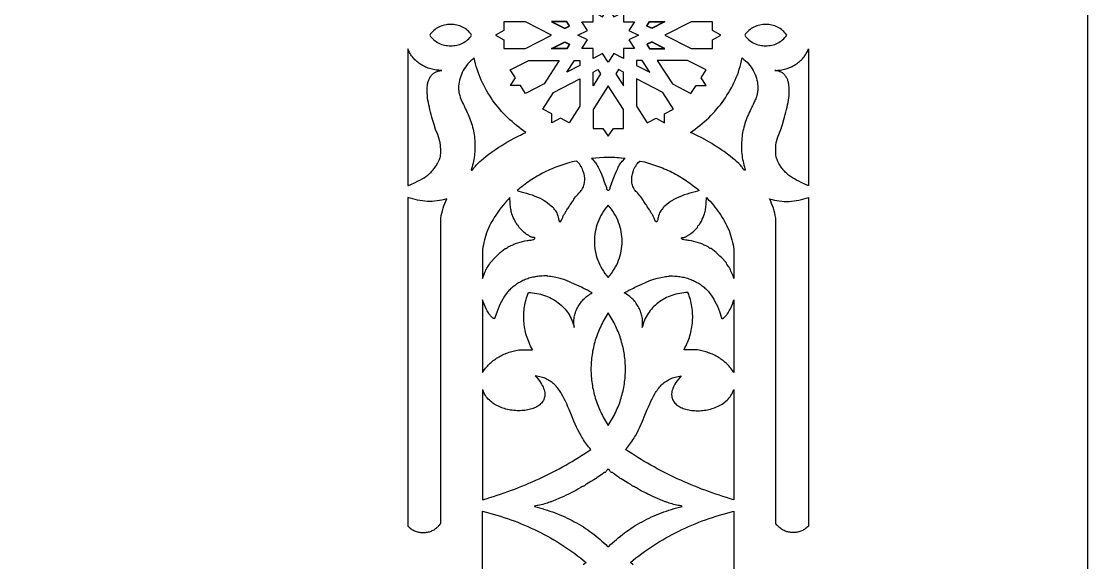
# Model space of a CAD drawing. Extents: x -580 to 993, y -400 to 388.
# Drawn here: x 313.7 to 580, y -131.6 to 3.4 of the extents above; entities that cross this region are included whole.
import ezdxf

# ---------------------------------------------------------------- set-up
doc = ezdxf.new("R2010")
doc.units = 0
doc.layers.add('LAYER_1', color=18, linetype='CONTINUOUS')

msp = doc.modelspace()

# ---------------------------------------------------------------- linework, layer by layer
at = {"layer": 'LAYER_1'}
for points in [[(-580, -387.5), (580, -387.5), (580, 387.5), (-580, 387.5)], [(460.25, -6.75), (458.86, -4.6), (456.46, -5.84), (456.46, -3.36), (453.69, -3.36), (455.08, -1.2), (452.67, 0), (455.08, 1.2), (453.69, 3.36), (456.46, 3.36), (456.46, 5.84), (458.86, 4.6), (460.25, 6.75), (461.64, 4.6), (464.05, 5.84), (464.05, 3.36), (466.82, 3.36), (465.43, 1.2), (467.84, 0), (465.43, -1.2), (466.82, -3.36), (464.05, -3.36), (464.05, -5.84), (461.64, -4.6)], [(432.08, 0), (434.21, -1.13), (434.2, -3.36), (439.56, -3.36), (446.12, 0), (439.56, 3.36), (434.2, 3.36), (434.21, 1.13)], [(450.6, 2.36), (449.91, 3.44), (446.11, 3.44), (449.4, 1.74)], [(450.6, 2.28), (449.91, 3.36), (446.11, 3.36), (449.4, 1.65)], [(469.91, 2.36), (470.6, 3.44), (474.4, 3.44), (471.11, 1.74)], [(469.91, 2.28), (470.6, 3.36), (474.4, 3.36), (471.11, 1.65)], [(474.38, 0), (480.95, -3.36), (486.31, -3.36), (486.3, -1.13), (488.42, 0), (486.3, 1.13), (486.31, 3.36), (480.95, 3.36)], [(415.67, 0), (415.9, -0.32), (416.15, -0.62), (416.42, -0.9), (416.7, -1.16), (417, -1.4), (417.31, -1.62), (417.64, -1.82), (417.97, -2), (418.32, -2.15), (418.67, -2.29), (419.03, -2.4), (419.4, -2.49), (419.78, -2.57), (420.15, -2.62), (420.53, -2.65), (420.91, -2.66), (421.3, -2.65), (421.68, -2.62), (422.05, -2.57), (422.43, -2.49), (422.79, -2.4), (423.16, -2.29), (423.51, -2.15), (423.86, -2), (424.19, -1.82), (424.52, -1.62), (424.83, -1.4), (425.13, -1.16), (425.41, -0.9), (425.68, -0.62), (425.92, -0.32), (426.15, 0), (425.92, 0.32), (425.68, 0.62), (425.41, 0.9), (425.13, 1.16), (424.83, 1.4), (424.52, 1.62), (424.19, 1.82), (423.86, 2), (423.51, 2.15), (423.16, 2.29), (422.79, 2.4), (422.43, 2.49), (422.05, 2.57), (421.68, 2.62), (421.3, 2.65), (420.91, 2.66), (420.53, 2.65), (420.15, 2.62), (419.78, 2.57), (419.4, 2.49), (419.03, 2.4), (418.67, 2.29), (418.32, 2.15), (417.97, 2), (417.64, 1.82), (417.31, 1.62), (417, 1.4), (416.7, 1.16), (416.42, 0.9), (416.15, 0.62), (415.9, 0.32)], [(494.35, 0), (494.58, -0.32), (494.83, -0.62), (495.1, -0.9), (495.38, -1.16), (495.68, -1.4), (495.99, -1.62), (496.32, -1.82), (496.65, -2), (497, -2.15), (497.35, -2.29), (497.71, -2.4), (498.08, -2.49), (498.46, -2.57), (498.83, -2.62), (499.21, -2.65), (499.59, -2.66), (499.98, -2.65), (500.36, -2.62), (500.73, -2.57), (501.11, -2.49), (501.47, -2.4), (501.84, -2.29), (502.19, -2.15), (502.54, -2), (502.87, -1.82), (503.2, -1.62), (503.51, -1.4), (503.81, -1.16), (504.09, -0.9), (504.36, -0.62), (504.6, -0.32), (504.83, 0), (504.6, 0.32), (504.36, 0.62), (504.09, 0.9), (503.81, 1.16), (503.51, 1.4), (503.2, 1.62), (502.87, 1.82), (502.54, 2), (502.19, 2.15), (501.84, 2.29), (501.47, 2.4), (501.11, 2.49), (500.73, 2.57), (500.36, 2.62), (499.98, 2.65), (499.59, 2.66), (499.21, 2.65), (498.83, 2.62), (498.46, 2.57), (498.08, 2.49), (497.71, 2.4), (497.35, 2.29), (497, 2.15), (496.65, 2), (496.32, 1.82), (495.99, 1.62), (495.68, 1.4), (495.38, 1.16), (495.1, 0.9), (494.83, 0.62), (494.58, 0.32)], [(450.6, -2.28), (449.91, -3.36), (446.11, -3.36), (449.4, -1.65)], [(450.6, -2.36), (449.91, -3.44), (446.11, -3.44), (449.4, -1.74)], [(469.91, -2.28), (470.6, -3.36), (474.4, -3.36), (471.11, -1.65)], [(469.91, -2.36), (470.6, -3.44), (474.4, -3.44), (471.11, -1.74)], [(410.25, -37.55), (410.38, -37.5), (410.97, -37.23), (412.06, -36.75), (412.65, -36.47), (413.22, -36.19), (413.76, -35.89), (414.27, -35.57), (414.74, -35.24), (415.2, -34.9), (415.62, -34.54), (416.02, -34.17), (416.2, -33.97), (416.39, -33.77), (416.56, -33.57), (416.73, -33.37), (416.89, -33.16), (417.05, -32.94), (417.2, -32.72), (417.34, -32.5), (417.48, -32.27), (417.61, -32.04), (417.86, -31.56), (418.08, -31.06), (418.28, -30.54), (418.32, -30.42), (418.35, -30.27), (418.39, -29.91), (418.42, -29.46), (418.43, -28.96), (418.43, -28.43), (418.4, -27.9), (418.36, -27.4), (418.31, -26.95), (418.27, -26.76), (418.21, -26.53), (418.06, -25.98), (417.88, -25.37), (417.67, -24.78), (417.15, -23.52), (416.76, -22.3), (416.39, -21.06), (416.21, -20.44), (416.04, -19.82), (415.87, -19.2), (415.72, -18.58), (415.58, -17.97), (415.45, -17.37), (415.34, -16.77), (415.24, -16.19), (415.16, -15.61), (415.1, -15.05), (415.06, -14.5), (415.04, -13.97), (415.04, -13.45), (415.07, -12.95), (415.12, -12.47), (415.15, -12.24), (415.19, -12.02), (415.24, -11.8), (415.3, -11.59), (415.36, -11.38), (415.43, -11.18), (415.51, -10.98), (415.6, -10.8), (415.69, -10.62), (415.79, -10.44), (415.9, -10.28), (416.02, -10.12), (416.15, -9.97), (416.28, -9.82), (416.43, -9.69), (416.58, -9.56), (416.75, -9.44), (416.92, -9.33), (417.1, -9.23), (417.29, -9.14), (417.5, -9.06), (417.71, -8.99), (417.93, -8.92), (418.16, -8.87), (418.41, -8.82), (418.66, -8.79), (418.31, -8.79), (417.95, -8.77), (417.61, -8.74), (417.26, -8.7), (416.92, -8.65), (416.58, -8.59), (416.25, -8.51), (415.92, -8.43), (415.59, -8.33), (415.27, -8.22), (414.96, -8.1), (414.65, -7.97), (414.35, -7.83), (414.06, -7.68), (413.77, -7.52), (413.49, -7.34), (413.22, -7.16), (412.95, -6.97), (412.7, -6.78), (412.45, -6.57), (412.21, -6.35), (411.98, -6.13), (411.76, -5.89), (411.55, -5.65), (411.35, -5.4), (411.16, -5.14), (410.98, -4.88), (410.81, -4.61), (410.65, -4.33), (410.51, -4.04), (410.38, -3.75), (410.25, -3.45)], [(510.25, -37.55), (510.13, -37.5), (509.53, -37.23), (508.45, -36.75), (507.85, -36.47), (507.29, -36.19), (506.75, -35.89), (506.24, -35.57), (505.76, -35.24), (505.31, -34.9), (504.89, -34.54), (504.49, -34.17), (504.3, -33.97), (504.12, -33.77), (503.95, -33.57), (503.78, -33.37), (503.62, -33.16), (503.46, -32.94), (503.31, -32.72), (503.16, -32.5), (503.03, -32.27), (502.89, -32.04), (502.65, -31.56), (502.43, -31.06), (502.23, -30.54), (502.19, -30.42), (502.16, -30.27), (502.12, -29.91), (502.09, -29.46), (502.08, -28.96), (502.08, -28.43), (502.1, -27.9), (502.14, -27.4), (502.2, -26.95), (502.24, -26.76), (502.29, -26.53), (502.44, -25.98), (502.63, -25.37), (502.84, -24.78), (503.36, -23.52), (503.75, -22.3), (504.12, -21.06), (504.3, -20.44), (504.47, -19.82), (504.64, -19.2), (504.79, -18.58), (504.93, -17.97), (505.05, -17.37), (505.17, -16.77), (505.26, -16.19), (505.34, -15.61), (505.41, -15.05), (505.45, -14.5), (505.47, -13.97), (505.47, -13.45), (505.44, -12.95), (505.39, -12.47), (505.36, -12.24), (505.32, -12.02), (505.27, -11.8), (505.21, -11.59), (505.15, -11.38), (505.08, -11.18), (505, -10.98), (504.91, -10.8), (504.82, -10.62), (504.72, -10.44), (504.61, -10.28), (504.49, -10.12), (504.36, -9.97), (504.23, -9.82), (504.08, -9.69), (503.93, -9.56), (503.76, -9.44), (503.59, -9.33), (503.41, -9.23), (503.22, -9.14), (503.01, -9.06), (502.8, -8.99), (502.58, -8.92), (502.35, -8.87), (502.1, -8.82), (501.85, -8.79), (502.2, -8.79), (502.55, -8.77), (502.9, -8.74), (503.25, -8.7), (503.59, -8.65), (503.93, -8.59), (504.26, -8.51), (504.59, -8.43), (504.92, -8.33), (505.23, -8.22), (505.55, -8.1), (505.85, -7.97), (506.16, -7.83), (506.45, -7.68), (506.74, -7.52), (507.02, -7.34), (507.29, -7.16), (507.56, -6.97), (507.81, -6.78), (508.06, -6.57), (508.3, -6.35), (508.53, -6.13), (508.75, -5.89), (508.96, -5.65), (509.16, -5.4), (509.35, -5.14), (509.53, -4.88), (509.7, -4.61), (509.86, -4.33), (510, -4.04), (510.13, -3.75), (510.25, -3.45)], [(422.89, -12.76), (422.88, -13.01), (422.88, -13.27), (422.89, -13.53), (422.91, -13.79), (422.94, -14.05), (422.98, -14.31), (423.03, -14.57), (423.09, -14.83), (423.16, -15.09), (423.24, -15.36), (423.32, -15.62), (423.42, -15.88), (423.53, -16.14), (423.64, -16.4), (423.77, -16.66), (423.9, -16.92), (424.09, -17.29), (424.25, -17.62), (424.35, -17.87), (424.38, -17.96), (424.39, -18.02), (424.41, -18.08), (424.45, -18.17), (424.6, -18.44), (424.83, -18.88), (425.05, -19.32), (425.25, -19.76), (425.45, -20.21), (425.63, -20.66), (425.81, -21.12), (425.97, -21.57), (426.12, -22.03), (426.25, -22.49), (426.38, -22.96), (426.49, -23.42), (426.59, -23.89), (426.68, -24.36), (426.76, -24.83), (426.83, -25.3), (426.88, -25.78), (426.92, -26.25), (426.95, -26.73), (426.97, -27.2), (426.98, -27.68), (426.97, -28.16), (426.95, -28.63), (426.92, -29.11), (426.88, -29.58), (426.83, -30.06), (426.76, -30.54), (426.68, -31.01), (426.59, -31.48), (426.49, -31.95), (426.38, -32.42), (426.25, -32.89), (426.11, -33.36), (426.1, -33.38), (426.08, -33.43), (426.06, -33.49), (426.05, -33.55), (426.06, -33.61), (426.07, -33.65), (426.08, -33.68), (426.11, -33.71), (426.14, -33.71), (426.17, -33.71), (426.22, -33.7), (426.26, -33.68), (426.36, -33.6), (426.48, -33.48), (426.6, -33.32), (426.73, -33.14), (426.83, -32.98), (426.95, -32.83), (427.08, -32.66), (427.24, -32.48), (427.65, -32.06), (428.23, -31.51), (428.57, -31.21), (429.14, -30.74), (429.81, -30.19), (430.46, -29.68), (431.33, -29), (431.5, -28.93), (431.62, -28.87), (431.79, -28.77), (432.22, -28.49), (432.61, -28.21), (432.74, -28.1), (432.8, -28.03), (432.83, -28), (432.87, -27.97), (432.92, -27.95), (432.98, -27.94), (433.04, -27.93), (433.14, -27.88), (433.24, -27.82), (433.34, -27.74), (433.55, -27.6), (433.92, -27.36), (434.41, -27.07), (434.97, -26.74), (436.9, -25.65), (437.94, -25.12), (438.33, -24.92), (438.79, -24.71), (439.27, -24.48), (439.72, -24.29), (439.11, -23.87), (438.51, -23.43), (437.92, -22.99), (437.35, -22.53), (436.78, -22.06), (436.23, -21.58), (435.68, -21.09), (435.15, -20.59), (434.64, -20.08), (434.13, -19.55), (433.64, -19.02), (433.16, -18.47), (432.7, -17.92), (432.25, -17.36), (431.81, -16.78), (431.39, -16.2), (430.98, -15.6), (430.59, -15), (430.21, -14.39), (429.85, -13.77), (429.5, -13.14), (429.17, -12.5), (428.85, -11.86), (428.55, -11.2), (428.27, -10.54), (428, -9.87), (427.75, -9.2), (427.52, -8.51), (427.3, -7.82), (427.11, -7.12), (426.93, -6.42), (426.76, -5.7), (426.35, -6.04), (425.95, -6.4), (425.57, -6.78), (425.22, -7.17), (424.89, -7.57), (424.58, -7.99), (424.3, -8.42), (424.04, -8.86), (423.8, -9.32), (423.59, -9.78), (423.41, -10.26), (423.25, -10.74), (423.12, -11.24), (423.01, -11.74), (422.94, -12.24)], [(448.02, -6.29), (444.23, -12.18), (439.59, -14.57), (438.32, -12.6), (435.83, -12.6), (437.08, -10.67), (435.8, -8.69), (440.44, -6.29)], [(453.19, -6.29), (453.19, -7.54), (449.9, -9.24), (451.8, -6.29)], [(467.32, -6.29), (467.32, -7.54), (470.61, -9.24), (468.71, -6.29)], [(472.49, -6.29), (476.28, -12.18), (480.91, -14.57), (482.19, -12.6), (484.68, -12.6), (483.43, -10.67), (484.71, -8.69), (480.07, -6.29)], [(497.62, -12.76), (497.63, -13.01), (497.63, -13.27), (497.62, -13.53), (497.6, -13.79), (497.57, -14.05), (497.53, -14.31), (497.48, -14.57), (497.42, -14.83), (497.35, -15.09), (497.27, -15.36), (497.18, -15.62), (497.09, -15.88), (496.98, -16.14), (496.86, -16.4), (496.74, -16.66), (496.6, -16.92), (496.42, -17.29), (496.26, -17.62), (496.16, -17.87), (496.13, -17.96), (496.12, -18.02), (496.1, -18.08), (496.06, -18.17), (495.91, -18.44), (495.68, -18.88), (495.46, -19.32), (495.25, -19.76), (495.06, -20.21), (494.87, -20.66), (494.7, -21.12), (494.54, -21.57), (494.39, -22.03), (494.26, -22.49), (494.13, -22.96), (494.02, -23.42), (493.91, -23.89), (493.83, -24.36), (493.75, -24.83), (493.68, -25.3), (493.63, -25.78), (493.59, -26.25), (493.55, -26.73), (493.54, -27.2), (493.53, -27.68), (493.54, -28.16), (493.55, -28.63), (493.58, -29.11), (493.63, -29.58), (493.68, -30.06), (493.75, -30.54), (493.83, -31.01), (493.92, -31.48), (494.02, -31.95), (494.13, -32.42), (494.26, -32.89), (494.4, -33.36), (494.41, -33.38), (494.43, -33.43), (494.45, -33.49), (494.45, -33.55), (494.45, -33.61), (494.44, -33.65), (494.42, -33.68), (494.4, -33.71), (494.37, -33.71), (494.33, -33.71), (494.29, -33.7), (494.25, -33.68), (494.14, -33.6), (494.03, -33.48), (493.9, -33.32), (493.78, -33.14), (493.67, -32.98), (493.56, -32.83), (493.43, -32.66), (493.27, -32.48), (492.85, -32.06), (492.28, -31.51), (491.94, -31.21), (491.37, -30.74), (490.7, -30.19), (490.05, -29.68), (489.18, -29), (489.01, -28.93), (488.89, -28.87), (488.72, -28.77), (488.29, -28.49), (487.9, -28.21), (487.77, -28.1), (487.71, -28.03), (487.68, -28), (487.64, -27.97), (487.59, -27.95), (487.53, -27.94), (487.46, -27.93), (487.37, -27.88), (487.27, -27.82), (487.16, -27.74), (486.96, -27.6), (486.59, -27.36), (486.1, -27.07), (485.54, -26.74), (483.61, -25.65), (482.56, -25.12), (482.18, -24.92), (481.72, -24.71), (481.24, -24.48), (480.78, -24.29), (481.4, -23.87), (482, -23.43), (482.58, -22.99), (483.16, -22.53), (483.73, -22.06), (484.28, -21.58), (484.82, -21.09), (485.35, -20.59), (485.87, -20.08), (486.38, -19.55), (486.87, -19.02), (487.34, -18.47), (487.81, -17.92), (488.26, -17.36), (488.7, -16.78), (489.12, -16.2), (489.53, -15.6), (489.92, -15), (490.3, -14.39), (490.66, -13.77), (491.01, -13.14), (491.34, -12.5), (491.66, -11.86), (491.96, -11.2), (492.24, -10.54), (492.51, -9.87), (492.76, -9.2), (492.99, -8.51), (493.2, -7.82), (493.4, -7.12), (493.58, -6.42), (493.74, -5.7), (494.16, -6.04), (494.56, -6.4), (494.93, -6.78), (495.29, -7.17), (495.62, -7.57), (495.93, -7.99), (496.21, -8.42), (496.47, -8.86), (496.71, -9.32), (496.92, -9.78), (497.1, -10.26), (497.26, -10.74), (497.39, -11.24), (497.5, -11.74), (497.57, -12.24)], [(457.67, -8.61), (458.36, -9.69), (456.46, -12.64), (456.46, -9.23)], [(462.84, -8.61), (462.15, -9.69), (464.05, -12.64), (464.05, -9.23)], [(446.62, -14.32), (453.19, -10.93), (453.19, -17.72), (450.51, -21.88), (448.31, -20.74), (446.15, -21.85), (446.15, -19.62), (443.95, -18.48)], [(460.25, -25.21), (461.56, -23.31), (464.05, -23.31), (464.05, -18.51), (460.25, -12.62), (456.46, -18.51), (456.46, -23.31), (458.95, -23.31)], [(473.88, -14.32), (467.32, -10.93), (467.32, -17.72), (470, -21.88), (472.2, -20.74), (474.35, -21.85), (474.35, -19.62), (476.56, -18.48)], [(437.5, -38.8), (437.94, -38.93), (438.5, -39.07), (439.17, -39.23), (439.85, -39.42), (440.55, -39.64), (441.25, -39.88), (441.93, -40.14), (442.59, -40.41), (443.23, -40.7), (443.82, -41), (444.01, -41.1), (444.22, -41.23), (444.66, -41.53), (445.13, -41.87), (445.59, -42.22), (446.01, -42.57), (446.35, -42.88), (446.48, -43.01), (446.57, -43.12), (446.64, -43.21), (446.65, -43.24), (446.66, -43.27), (446.67, -43.34), (446.71, -43.41), (446.77, -43.48), (446.84, -43.53), (446.91, -43.57), (446.98, -43.64), (447.06, -43.72), (447.13, -43.82), (447.27, -44.07), (447.41, -44.36), (447.54, -44.7), (447.66, -45.06), (447.75, -45.43), (447.83, -45.82), (447.88, -46.05), (447.95, -46.27), (447.99, -46.36), (448.03, -46.44), (448.07, -46.5), (448.11, -46.54), (448.17, -46.58), (448.22, -46.59), (448.27, -46.58), (448.32, -46.55), (448.37, -46.5), (448.43, -46.41), (448.58, -46.15), (448.8, -45.68), (448.89, -45.46), (448.95, -45.3), (449.01, -45.15), (449.11, -44.95), (449.24, -44.75), (449.37, -44.56), (449.5, -44.38), (449.6, -44.21), (449.67, -44.08), (449.69, -44.02), (449.7, -43.99), (449.71, -43.95), (449.73, -43.89), (449.82, -43.74), (449.95, -43.55), (450.12, -43.34), (450.28, -43.13), (450.41, -42.94), (450.5, -42.8), (450.52, -42.74), (450.53, -42.71), (450.54, -42.68), (450.57, -42.62), (450.67, -42.45), (450.83, -42.22), (451.01, -41.97), (451.2, -41.72), (451.36, -41.5), (451.46, -41.34), (451.5, -41.25), (451.51, -41.21), (451.55, -41.14), (451.67, -40.94), (451.86, -40.68), (452.1, -40.38), (452.36, -40.06), (452.63, -39.75), (452.89, -39.46), (453.13, -39.22), (453.32, -39.02), (453.51, -38.8), (453.67, -38.56), (453.83, -38.3), (453.96, -38.04), (454.07, -37.76), (454.17, -37.47), (454.25, -37.17), (454.32, -36.87), (454.36, -36.56), (454.38, -36.24), (454.39, -35.93), (454.38, -35.61), (454.34, -35.29), (454.29, -34.98), (454.21, -34.67), (453.95, -33.79), (453.85, -33.48), (453.77, -33.25), (453.69, -33.08), (453.62, -32.96), (453.56, -32.89), (453.48, -32.85), (453.45, -32.83), (453.41, -32.8), (453.35, -32.73), (453.31, -32.64), (453.3, -32.53), (453.29, -32.47), (453.25, -32.4), (453.2, -32.31), (453.14, -32.21), (452.97, -32), (452.76, -31.8), (452.46, -31.54), (452.35, -31.46), (452.25, -31.41), (451.73, -31.53), (451.22, -31.65), (450.7, -31.79), (450.2, -31.93), (449.69, -32.08), (449.19, -32.24), (448.69, -32.41), (448.19, -32.58), (447.7, -32.76), (447.21, -32.94), (446.72, -33.14), (446.24, -33.34), (445.76, -33.55), (445.29, -33.76), (444.81, -33.98), (444.35, -34.21), (443.88, -34.45), (443.43, -34.69), (442.97, -34.94), (442.52, -35.2), (442.08, -35.46), (441.63, -35.73), (441.2, -36.01), (440.77, -36.29), (440.34, -36.58), (439.92, -36.88), (439.5, -37.18), (439.09, -37.49), (438.68, -37.81), (438.28, -38.13), (437.89, -38.46)], [(460.25, -38.66), (460.39, -38.64), (460.47, -38.62), (460.52, -38.6), (460.54, -38.58), (460.61, -38.51), (460.66, -38.42), (460.7, -38.33), (460.71, -38.24), (460.71, -38.05), (461.25, -36.56), (461.62, -35.56), (461.96, -34.68), (462.3, -33.91), (462.46, -33.57), (462.62, -33.24), (462.78, -32.94), (462.94, -32.66), (463.1, -32.39), (463.26, -32.14), (463.43, -31.9), (463.6, -31.68), (463.77, -31.46), (463.95, -31.26), (464.22, -30.98), (464.35, -30.86), (464.46, -30.76), (463.46, -30.66), (462.95, -30.62), (462.44, -30.59), (461.91, -30.57), (461.37, -30.55), (460.25, -30.53), (459.14, -30.55), (458.07, -30.59), (457.05, -30.66), (456.05, -30.76), (456.16, -30.86), (456.29, -30.98), (456.56, -31.26), (456.74, -31.46), (456.91, -31.68), (457.08, -31.9), (457.25, -32.14), (457.41, -32.39), (457.57, -32.66), (457.73, -32.94), (457.89, -33.24), (458.05, -33.57), (458.21, -33.91), (458.54, -34.68), (458.89, -35.56), (459.26, -36.56), (459.8, -38.05), (459.8, -38.24), (459.81, -38.33), (459.85, -38.42), (459.9, -38.51), (459.96, -38.58), (459.99, -38.6), (460.04, -38.62), (460.12, -38.64)], [(483.01, -38.8), (482.57, -38.93), (482.01, -39.07), (481.34, -39.23), (480.65, -39.42), (479.96, -39.64), (479.26, -39.88), (478.58, -40.14), (477.91, -40.41), (477.28, -40.7), (476.68, -41), (476.5, -41.1), (476.29, -41.23), (475.85, -41.53), (475.38, -41.87), (474.92, -42.22), (474.5, -42.57), (474.16, -42.88), (474.03, -43.01), (473.93, -43.12), (473.87, -43.21), (473.86, -43.24), (473.85, -43.27), (473.84, -43.34), (473.8, -43.41), (473.74, -43.48), (473.66, -43.53), (473.59, -43.57), (473.52, -43.64), (473.45, -43.72), (473.38, -43.82), (473.24, -44.07), (473.1, -44.36), (472.97, -44.7), (472.85, -45.06), (472.76, -45.43), (472.68, -45.82), (472.63, -46.05), (472.56, -46.27), (472.52, -46.36), (472.48, -46.44), (472.44, -46.5), (472.4, -46.54), (472.34, -46.58), (472.29, -46.59), (472.24, -46.58), (472.19, -46.55), (472.13, -46.5), (472.08, -46.41), (471.93, -46.15), (471.71, -45.68), (471.62, -45.46), (471.56, -45.3), (471.5, -45.15), (471.39, -44.95), (471.27, -44.75), (471.13, -44.56), (471.01, -44.38), (470.9, -44.21), (470.83, -44.08), (470.81, -44.02), (470.81, -43.99), (470.8, -43.95), (470.78, -43.89), (470.69, -43.74), (470.55, -43.55), (470.39, -43.34), (470.23, -43.13), (470.1, -42.94), (470.01, -42.8), (469.99, -42.74), (469.98, -42.71), (469.97, -42.68), (469.94, -42.62), (469.84, -42.45), (469.68, -42.22), (469.49, -41.97), (469.31, -41.72), (469.15, -41.5), (469.05, -41.34), (469.01, -41.25), (469, -41.21), (468.96, -41.14), (468.84, -40.94), (468.65, -40.68), (468.41, -40.38), (468.15, -40.06), (467.88, -39.75), (467.62, -39.46), (467.38, -39.22), (467.18, -39.02), (467, -38.8), (466.83, -38.56), (466.68, -38.3), (466.55, -38.04), (466.43, -37.76), (466.33, -37.47), (466.25, -37.17), (466.19, -36.87), (466.15, -36.56), (466.12, -36.24), (466.12, -35.93), (466.13, -35.61), (466.17, -35.29), (466.22, -34.98), (466.3, -34.67), (466.55, -33.79), (466.65, -33.48), (466.74, -33.25), (466.82, -33.08), (466.89, -32.96), (466.95, -32.89), (467.02, -32.85), (467.06, -32.83), (467.1, -32.8), (467.16, -32.73), (467.2, -32.64), (467.21, -32.53), (467.22, -32.47), (467.25, -32.4), (467.3, -32.31), (467.37, -32.21), (467.54, -32), (467.75, -31.8), (468.05, -31.54), (468.16, -31.46), (468.26, -31.41), (468.78, -31.53), (469.29, -31.65), (469.8, -31.79), (470.31, -31.93), (470.82, -32.08), (471.32, -32.24), (471.82, -32.41), (472.32, -32.58), (472.81, -32.76), (473.3, -32.94), (473.79, -33.14), (474.27, -33.34), (474.75, -33.55), (475.22, -33.76), (475.69, -33.98), (476.16, -34.21), (476.62, -34.45), (477.08, -34.69), (477.54, -34.94), (477.99, -35.2), (478.43, -35.46), (478.87, -35.73), (479.31, -36.01), (479.74, -36.29), (480.17, -36.58), (480.59, -36.88), (481.01, -37.18), (481.42, -37.49), (481.82, -37.81), (482.23, -38.13), (482.62, -38.46)], [(410.25, -122.49), (410.44, -122.68), (410.63, -122.86), (410.82, -123.03), (411.03, -123.18), (411.24, -123.32), (411.46, -123.45), (411.68, -123.57), (411.91, -123.68), (412.15, -123.77), (412.39, -123.86), (412.63, -123.93), (412.87, -123.99), (413.12, -124.04), (413.37, -124.08), (413.62, -124.1), (413.87, -124.12), (414.12, -124.12), (414.37, -124.11), (414.62, -124.09), (414.87, -124.06), (415.12, -124.02), (415.36, -123.96), (415.6, -123.9), (415.84, -123.82), (416.08, -123.73), (416.3, -123.63), (416.53, -123.52), (416.75, -123.4), (416.96, -123.27), (417.16, -123.13), (417.36, -122.97), (417.55, -122.81), (417.71, -122.67), (417.85, -122.53), (417.99, -122.39), (418.11, -122.24), (418.29, -122.01), (418.36, -121.91), (418.41, -121.81), (418.41, -45.63), (418.53, -45.02), (418.67, -44.41), (418.83, -43.8), (419.01, -43.2), (419.21, -42.6), (419.43, -42.02), (419.67, -41.43), (419.94, -40.85), (419.34, -41.02), (418.74, -41.16), (418.13, -41.28), (417.52, -41.37), (416.91, -41.44), (416.3, -41.48), (415.68, -41.49), (415.06, -41.48), (414.45, -41.44), (413.83, -41.38), (413.22, -41.29), (412.62, -41.18), (412.02, -41.04), (411.42, -40.88), (410.83, -40.69), (410.25, -40.48)], [(428.86, -60.69), (428.99, -60.28), (429.15, -59.85), (429.35, -59.39), (429.59, -58.86), (429.73, -58.56), (429.77, -58.45), (429.78, -58.39), (429.82, -58.3), (429.93, -58.13), (430.08, -57.9), (430.27, -57.63), (430.61, -57.13), (430.71, -56.96), (430.75, -56.89), (430.76, -56.85), (430.78, -56.81), (430.83, -56.74), (430.92, -56.64), (431.92, -55.57), (432.34, -55.15), (432.81, -54.7), (433.28, -54.27), (433.69, -53.93), (434.55, -53.24), (434.71, -53.24), (434.79, -53.22), (434.87, -53.18), (434.96, -53.12), (435.05, -53.04), (435.15, -52.95), (435.3, -52.85), (435.47, -52.76), (435.65, -52.67), (436.01, -52.51), (436.28, -52.38), (436.46, -52.29), (436.66, -52.19), (437.13, -52), (437.68, -51.81), (438.27, -51.64), (438.87, -51.47), (439.47, -51.34), (440.02, -51.24), (440.27, -51.2), (440.5, -51.18), (440.9, -51.14), (441.26, -51.09), (441.54, -51.03), (441.64, -51.01), (441.71, -50.98), (441.81, -50.93), (441.88, -50.86), (441.92, -50.78), (441.95, -50.7), (441.95, -50.62), (441.94, -50.59), (441.92, -50.56), (441.9, -50.54), (441.86, -50.52), (441.83, -50.5), (441.78, -50.5), (441.56, -50.48), (441.36, -50.45), (441.19, -50.42), (441.03, -50.38), (440.89, -50.33), (440.78, -50.28), (440.69, -50.21), (440.62, -50.14), (440.52, -50.05), (440.4, -49.96), (440.26, -49.89), (440.13, -49.84), (440.04, -49.81), (439.93, -49.75), (439.79, -49.65), (439.63, -49.53), (439.28, -49.22), (438.9, -48.87), (437.98, -47.96), (437.88, -47.68), (437.84, -47.58), (437.78, -47.49), (437.71, -47.43), (437.68, -47.41), (437.66, -47.41), (437.63, -47.4), (437.61, -47.39), (437.54, -47.33), (437.47, -47.24), (437.39, -47.12), (437.19, -46.8), (436.98, -46.4), (436.76, -45.95), (436.54, -45.47), (436.35, -45), (436.2, -44.56), (436.12, -44.28), (436.04, -43.99), (435.98, -43.69), (435.92, -43.38), (435.88, -43.04), (435.84, -42.69), (435.8, -42.32), (435.78, -41.92), (435.7, -40.51), (435.25, -40.97), (434.82, -41.44), (434.41, -41.92), (434, -42.41), (433.6, -42.9), (433.22, -43.4), (432.85, -43.91), (432.49, -44.42), (432.15, -44.94), (431.81, -45.47), (431.49, -46), (431.19, -46.53), (430.89, -47.08), (430.61, -47.62), (430.34, -48.18), (430.08, -48.73), (429.88, -49.33), (429.7, -49.92), (429.53, -50.52), (429.37, -51.11), (429.22, -51.71), (429.09, -52.31), (428.97, -52.91), (428.86, -53.51)], [(460.25, -60.46), (460.67, -59.96), (461.07, -59.44), (461.43, -58.92), (461.77, -58.38), (462.08, -57.83), (462.37, -57.28), (462.62, -56.72), (462.85, -56.15), (463.06, -55.57), (463.23, -54.99), (463.38, -54.41), (463.5, -53.82), (463.6, -53.22), (463.67, -52.63), (463.71, -52.03), (463.72, -51.43), (463.71, -50.84), (463.67, -50.24), (463.6, -49.64), (463.5, -49.05), (463.38, -48.46), (463.23, -47.88), (463.06, -47.29), (462.85, -46.72), (462.62, -46.15), (462.37, -45.59), (462.08, -45.03), (461.77, -44.49), (461.43, -43.95), (461.07, -43.43), (460.67, -42.91), (460.25, -42.41), (459.83, -42.91), (459.44, -43.43), (459.08, -43.95), (458.74, -44.49), (458.43, -45.03), (458.14, -45.59), (457.88, -46.15), (457.65, -46.72), (457.45, -47.29), (457.27, -47.88), (457.13, -48.46), (457, -49.05), (456.91, -49.64), (456.84, -50.24), (456.8, -50.84), (456.79, -51.43), (456.8, -52.03), (456.84, -52.63), (456.91, -53.22), (457, -53.82), (457.13, -54.41), (457.27, -54.99), (457.45, -55.57), (457.65, -56.15), (457.88, -56.72), (458.14, -57.28), (458.43, -57.83), (458.74, -58.38), (459.08, -58.92), (459.44, -59.44), (459.83, -59.96)], [(491.65, -60.69), (491.52, -60.28), (491.36, -59.85), (491.16, -59.39), (490.91, -58.86), (490.78, -58.56), (490.74, -58.45), (490.73, -58.39), (490.69, -58.3), (490.58, -58.13), (490.43, -57.9), (490.24, -57.63), (489.9, -57.13), (489.8, -56.96), (489.76, -56.89), (489.75, -56.85), (489.73, -56.81), (489.68, -56.74), (489.59, -56.64), (488.59, -55.57), (488.17, -55.15), (487.69, -54.7), (487.23, -54.27), (486.82, -53.93), (485.95, -53.24), (485.8, -53.24), (485.72, -53.22), (485.63, -53.18), (485.54, -53.12), (485.46, -53.04), (485.36, -52.95), (485.21, -52.85), (485.04, -52.76), (484.86, -52.67), (484.5, -52.51), (484.22, -52.38), (484.05, -52.29), (483.85, -52.19), (483.38, -52), (482.83, -51.81), (482.24, -51.64), (481.64, -51.47), (481.04, -51.34), (480.49, -51.24), (480.24, -51.2), (480.01, -51.18), (479.61, -51.14), (479.25, -51.09), (478.97, -51.03), (478.86, -51.01), (478.8, -50.98), (478.7, -50.93), (478.63, -50.86), (478.58, -50.78), (478.56, -50.7), (478.56, -50.62), (478.57, -50.59), (478.59, -50.56), (478.61, -50.54), (478.64, -50.52), (478.68, -50.5), (478.73, -50.5), (478.95, -50.48), (479.14, -50.45), (479.32, -50.42), (479.48, -50.38), (479.62, -50.33), (479.73, -50.28), (479.82, -50.21), (479.89, -50.14), (479.99, -50.05), (480.11, -49.96), (480.25, -49.89), (480.38, -49.84), (480.46, -49.81), (480.58, -49.75), (480.72, -49.65), (480.87, -49.53), (481.23, -49.22), (481.61, -48.87), (482.53, -47.96), (482.62, -47.68), (482.67, -47.58), (482.73, -47.49), (482.79, -47.43), (482.82, -47.41), (482.85, -47.41), (482.87, -47.4), (482.9, -47.39), (482.96, -47.33), (483.04, -47.24), (483.12, -47.12), (483.32, -46.8), (483.53, -46.4), (483.75, -45.95), (483.96, -45.47), (484.16, -45), (484.31, -44.56), (484.39, -44.28), (484.46, -43.99), (484.53, -43.69), (484.58, -43.38), (484.63, -43.04), (484.67, -42.69), (484.71, -42.32), (484.73, -41.92), (484.81, -40.51), (485.25, -40.97), (485.68, -41.44), (486.1, -41.92), (486.51, -42.41), (486.9, -42.9), (487.29, -43.4), (487.66, -43.91), (488.01, -44.42), (488.36, -44.94), (488.69, -45.47), (489.01, -46), (489.32, -46.53), (489.62, -47.08), (489.9, -47.62), (490.17, -48.18), (490.43, -48.73), (490.63, -49.33), (490.81, -49.92), (490.98, -50.52), (491.14, -51.11), (491.29, -51.71), (491.42, -52.31), (491.54, -52.91), (491.65, -53.51)], [(510.25, -122.49), (510.07, -122.68), (509.88, -122.86), (509.68, -123.03), (509.48, -123.18), (509.27, -123.32), (509.05, -123.45), (508.82, -123.57), (508.6, -123.68), (508.36, -123.77), (508.12, -123.86), (507.88, -123.93), (507.64, -123.99), (507.39, -124.04), (507.14, -124.08), (506.89, -124.1), (506.64, -124.12), (506.39, -124.12), (506.14, -124.11), (505.89, -124.09), (505.64, -124.06), (505.39, -124.02), (505.15, -123.96), (504.9, -123.9), (504.67, -123.82), (504.43, -123.73), (504.2, -123.63), (503.98, -123.52), (503.76, -123.4), (503.55, -123.27), (503.35, -123.13), (503.15, -122.97), (502.96, -122.81), (502.8, -122.67), (502.66, -122.53), (502.52, -122.39), (502.4, -122.24), (502.22, -122.01), (502.15, -121.91), (502.1, -121.81), (502.1, -45.63), (501.98, -45.02), (501.84, -44.41), (501.68, -43.8), (501.5, -43.2), (501.3, -42.6), (501.07, -42.02), (500.83, -41.43), (500.57, -40.85), (501.17, -41.02), (501.77, -41.16), (502.38, -41.28), (502.99, -41.37), (503.6, -41.44), (504.21, -41.48), (504.83, -41.49), (505.45, -41.48), (506.06, -41.44), (506.67, -41.38), (507.28, -41.29), (507.89, -41.18), (508.49, -41.04), (509.09, -40.88), (509.67, -40.69), (510.25, -40.48)], [(428.86, -84.21), (429.04, -83.93), (429.23, -83.65), (429.43, -83.38), (429.64, -83.11), (429.85, -82.85), (430.08, -82.6), (430.31, -82.35), (430.54, -82.11), (430.79, -81.87), (431.04, -81.65), (431.3, -81.43), (431.56, -81.21), (431.83, -81.01), (432.11, -80.81), (432.39, -80.61), (432.68, -80.43), (432.98, -80.25), (433.28, -80.08), (433.58, -79.92), (433.89, -79.77), (434.21, -79.62), (434.53, -79.48), (434.85, -79.35), (435.18, -79.23), (435.51, -79.12), (435.84, -79.01), (436.18, -78.91), (436.52, -78.83), (436.87, -78.75), (437.22, -78.67), (437.57, -78.61), (437.93, -78.56), (438.58, -78.53), (439.34, -78.52), (441.28, -78.5), (441.32, -78.42), (441.09, -78), (440.88, -77.58), (440.67, -77.16), (440.48, -76.73), (440.31, -76.3), (440.14, -75.87), (439.99, -75.43), (439.85, -74.99), (439.72, -74.55), (439.61, -74.11), (439.51, -73.66), (439.42, -73.22), (439.34, -72.77), (439.28, -72.32), (439.23, -71.86), (439.19, -71.41), (439.16, -70.96), (439.15, -70.5), (439.15, -70.05), (439.16, -69.6), (439.19, -69.14), (439.23, -68.69), (439.28, -68.23), (439.35, -67.78), (439.42, -67.33), (439.51, -66.88), (439.62, -66.43), (439.73, -65.99), (439.86, -65.54), (440, -65.1), (440.16, -64.66), (440.33, -64.22), (440.85, -64.24), (441.37, -64.29), (441.88, -64.35), (442.39, -64.43), (442.89, -64.53), (443.38, -64.65), (443.86, -64.78), (444.33, -64.94), (444.8, -65.11), (445.25, -65.3), (445.7, -65.5), (446.13, -65.73), (446.56, -65.96), (446.97, -66.21), (447.37, -66.48), (447.75, -66.76), (448.12, -67.06), (448.48, -67.37), (448.83, -67.69), (449.16, -68.03), (449.47, -68.38), (449.77, -68.74), (450.05, -69.11), (450.31, -69.49), (450.56, -69.89), (450.79, -70.29), (451, -70.71), (451.19, -71.13), (451.36, -71.56), (451.51, -72.01), (451.64, -72.46), (451.75, -72.92), (451.71, -72.6), (451.68, -72.28), (451.67, -71.96), (451.66, -71.64), (451.67, -71.32), (451.7, -71.01), (451.73, -70.69), (451.78, -70.38), (451.84, -70.07), (451.91, -69.77), (452, -69.47), (452.09, -69.17), (452.2, -68.87), (452.32, -68.58), (452.45, -68.29), (452.59, -68), (452.74, -67.73), (452.91, -67.45), (453.08, -67.18), (453.27, -66.92), (453.46, -66.66), (453.67, -66.41), (453.88, -66.16), (454.11, -65.92), (454.35, -65.69), (454.59, -65.47), (454.85, -65.25), (455.11, -65.04), (455.39, -64.84), (455.67, -64.64), (455.96, -64.46), (456.27, -64.28), (456.18, -64.26), (456.09, -64.24), (455.91, -64.17), (455.74, -64.07), (455.57, -63.96), (455.31, -63.79), (455.09, -63.65), (454.91, -63.56), (454.85, -63.54), (454.81, -63.53), (454.7, -63.49), (454.51, -63.41), (454.25, -63.28), (453.96, -63.12), (453.56, -62.91), (453.04, -62.65), (452.44, -62.37), (451.84, -62.1), (449.84, -61.25), (449.13, -60.98), (448.83, -60.88), (448.54, -60.79), (448.25, -60.71), (447.93, -60.63), (447.14, -60.47), (446.3, -60.32), (445.91, -60.25), (445.62, -60.22), (445.21, -60.16), (445.07, -60.12), (445, -60.1), (444.97, -60.09), (444.88, -60.08), (444.6, -60.08), (444.19, -60.09), (443.71, -60.11), (443.38, -60.13), (443.04, -60.16), (442.71, -60.2), (442.38, -60.24), (442.05, -60.3), (441.73, -60.36), (441.41, -60.43), (441.09, -60.51), (440.78, -60.59), (440.46, -60.68), (440.16, -60.78), (439.85, -60.89), (439.55, -61.01), (439.26, -61.13), (438.96, -61.26), (438.68, -61.39), (438.39, -61.54), (438.12, -61.69), (437.84, -61.84), (437.58, -62), (437.31, -62.17), (437.06, -62.35), (436.81, -62.53), (436.56, -62.72), (436.32, -62.92), (436.09, -63.12), (435.87, -63.32), (435.65, -63.54), (435.44, -63.75), (435.23, -63.98), (435.04, -64.21), (434.85, -64.44), (434.54, -64.87), (434.22, -65.35), (433.9, -65.88), (433.59, -66.45), (433.29, -67.05), (433, -67.66), (432.73, -68.29), (432.48, -68.92), (431.96, -70.5), (431.94, -70.57), (431.92, -70.63), (431.89, -70.67), (431.86, -70.7), (431.81, -70.71), (431.76, -70.71), (431.69, -70.7), (431.63, -70.68), (431.55, -70.65), (431.47, -70.6), (431.29, -70.47), (431.1, -70.29), (430.89, -70.07), (430.75, -69.9), (430.61, -69.72), (430.46, -69.51), (430.32, -69.29), (430.03, -68.81), (429.75, -68.28), (429.49, -67.72), (429.24, -67.14), (429.03, -66.57), (428.94, -66.3), (428.86, -66.02)], [(491.65, -84.21), (491.47, -83.93), (491.28, -83.65), (491.08, -83.38), (490.87, -83.11), (490.65, -82.85), (490.43, -82.6), (490.2, -82.35), (489.96, -82.11), (489.72, -81.87), (489.47, -81.65), (489.21, -81.43), (488.95, -81.21), (488.67, -81.01), (488.4, -80.81), (488.11, -80.61), (487.83, -80.43), (487.53, -80.25), (487.23, -80.08), (486.93, -79.92), (486.62, -79.77), (486.3, -79.62), (485.98, -79.48), (485.66, -79.35), (485.33, -79.23), (485, -79.12), (484.67, -79.01), (484.33, -78.91), (483.98, -78.83), (483.64, -78.75), (483.29, -78.67), (482.94, -78.61), (482.58, -78.56), (481.92, -78.53), (481.17, -78.52), (479.23, -78.5), (479.19, -78.42), (479.42, -78), (479.63, -77.58), (479.83, -77.16), (480.02, -76.73), (480.2, -76.3), (480.37, -75.87), (480.52, -75.43), (480.66, -74.99), (480.79, -74.55), (480.9, -74.11), (481, -73.66), (481.09, -73.22), (481.17, -72.77), (481.23, -72.32), (481.28, -71.86), (481.32, -71.41), (481.34, -70.96), (481.36, -70.5), (481.36, -70.05), (481.34, -69.6), (481.32, -69.14), (481.28, -68.69), (481.23, -68.23), (481.16, -67.78), (481.09, -67.33), (481, -66.88), (480.89, -66.43), (480.78, -65.99), (480.65, -65.54), (480.51, -65.1), (480.35, -64.66), (480.18, -64.22), (479.66, -64.24), (479.14, -64.29), (478.63, -64.35), (478.12, -64.43), (477.62, -64.53), (477.13, -64.65), (476.65, -64.78), (476.18, -64.94), (475.71, -65.11), (475.25, -65.3), (474.81, -65.5), (474.38, -65.73), (473.95, -65.96), (473.54, -66.21), (473.14, -66.48), (472.76, -66.76), (472.38, -67.06), (472.03, -67.37), (471.68, -67.69), (471.35, -68.03), (471.04, -68.38), (470.74, -68.74), (470.46, -69.11), (470.2, -69.49), (469.95, -69.89), (469.72, -70.29), (469.51, -70.71), (469.32, -71.13), (469.15, -71.56), (469, -72.01), (468.87, -72.46), (468.76, -72.92), (468.8, -72.6), (468.83, -72.28), (468.84, -71.96), (468.84, -71.64), (468.83, -71.32), (468.81, -71.01), (468.78, -70.69), (468.73, -70.38), (468.67, -70.07), (468.6, -69.77), (468.51, -69.47), (468.42, -69.17), (468.31, -68.87), (468.19, -68.58), (468.06, -68.29), (467.92, -68), (467.76, -67.73), (467.6, -67.45), (467.43, -67.18), (467.24, -66.92), (467.05, -66.66), (466.84, -66.41), (466.62, -66.16), (466.4, -65.92), (466.16, -65.69), (465.92, -65.47), (465.66, -65.25), (465.4, -65.04), (465.12, -64.84), (464.84, -64.64), (464.54, -64.46), (464.24, -64.28), (464.33, -64.26), (464.42, -64.24), (464.6, -64.17), (464.77, -64.07), (464.94, -63.96), (465.19, -63.79), (465.42, -63.65), (465.6, -63.56), (465.66, -63.54), (465.7, -63.53), (465.8, -63.49), (466, -63.41), (466.26, -63.28), (466.55, -63.12), (466.94, -62.91), (467.47, -62.65), (468.07, -62.37), (468.66, -62.1), (470.67, -61.25), (471.38, -60.98), (471.68, -60.88), (471.96, -60.79), (472.26, -60.71), (472.57, -60.63), (473.37, -60.47), (474.21, -60.32), (474.6, -60.25), (474.89, -60.22), (475.3, -60.16), (475.44, -60.12), (475.5, -60.1), (475.54, -60.09), (475.63, -60.08), (475.91, -60.08), (476.31, -60.09), (476.8, -60.11), (477.13, -60.13), (477.47, -60.16), (477.8, -60.2), (478.13, -60.24), (478.45, -60.3), (478.78, -60.36), (479.1, -60.43), (479.42, -60.51), (479.73, -60.59), (480.04, -60.68), (480.35, -60.78), (480.66, -60.89), (480.96, -61.01), (481.25, -61.13), (481.54, -61.26), (481.83, -61.39), (482.11, -61.54), (482.39, -61.69), (482.67, -61.84), (482.93, -62), (483.19, -62.17), (483.45, -62.35), (483.7, -62.53), (483.95, -62.72), (484.18, -62.92), (484.42, -63.12), (484.64, -63.32), (484.86, -63.54), (485.07, -63.75), (485.27, -63.98), (485.47, -64.21), (485.66, -64.44), (485.97, -64.87), (486.29, -65.35), (486.6, -65.88), (486.92, -66.45), (487.22, -67.05), (487.51, -67.66), (487.78, -68.29), (488.03, -68.92), (488.55, -70.5), (488.56, -70.57), (488.58, -70.63), (488.61, -70.67), (488.65, -70.7), (488.7, -70.71), (488.75, -70.71), (488.81, -70.7), (488.88, -70.68), (488.96, -70.65), (489.04, -70.6), (489.21, -70.47), (489.41, -70.29), (489.62, -70.07), (489.76, -69.9), (489.9, -69.72), (490.05, -69.51), (490.19, -69.29), (490.48, -68.81), (490.76, -68.28), (491.02, -67.72), (491.26, -67.14), (491.48, -66.57), (491.57, -66.3), (491.65, -66.02)], [(460.25, -97.37), (460.52, -96.96), (460.78, -96.55), (461.02, -96.14), (461.26, -95.73), (461.49, -95.31), (461.72, -94.89), (461.93, -94.47), (462.14, -94.04), (462.34, -93.61), (462.53, -93.18), (462.71, -92.75), (462.88, -92.31), (463.04, -91.88), (463.2, -91.44), (463.35, -91), (463.48, -90.56), (463.61, -90.12), (463.74, -89.67), (463.85, -89.23), (463.96, -88.78), (464.05, -88.33), (464.14, -87.88), (464.22, -87.43), (464.29, -86.98), (464.35, -86.53), (464.41, -86.07), (464.46, -85.62), (464.49, -85.17), (464.52, -84.71), (464.54, -84.26), (464.56, -83.8), (464.56, -83.35), (464.56, -82.89), (464.54, -82.44), (464.52, -81.99), (464.49, -81.53), (464.46, -81.08), (464.41, -80.62), (464.35, -80.17), (464.29, -79.72), (464.22, -79.27), (464.14, -78.82), (464.05, -78.37), (463.96, -77.92), (463.85, -77.47), (463.74, -77.03), (463.61, -76.58), (463.48, -76.14), (463.35, -75.7), (463.2, -75.26), (463.04, -74.82), (462.88, -74.38), (462.71, -73.95), (462.53, -73.52), (462.34, -73.09), (462.14, -72.66), (461.93, -72.23), (461.72, -71.81), (461.49, -71.39), (461.26, -70.97), (461.02, -70.56), (460.78, -70.14), (460.52, -69.73), (460.25, -69.33), (459.99, -69.73), (459.73, -70.14), (459.48, -70.56), (459.24, -70.97), (459.01, -71.39), (458.79, -71.81), (458.58, -72.23), (458.37, -72.66), (458.17, -73.09), (457.98, -73.52), (457.8, -73.95), (457.63, -74.38), (457.47, -74.82), (457.31, -75.26), (457.16, -75.7), (457.02, -76.14), (456.89, -76.58), (456.77, -77.03), (456.66, -77.47), (456.55, -77.92), (456.46, -78.37), (456.37, -78.82), (456.29, -79.27), (456.22, -79.72), (456.15, -80.17), (456.1, -80.62), (456.05, -81.08), (456.01, -81.53), (455.99, -81.99), (455.96, -82.44), (455.95, -82.89), (455.95, -83.35), (455.95, -83.8), (455.96, -84.26), (455.99, -84.71), (456.01, -85.17), (456.05, -85.62), (456.1, -86.07), (456.15, -86.53), (456.22, -86.98), (456.29, -87.43), (456.37, -87.88), (456.46, -88.33), (456.55, -88.78), (456.66, -89.23), (456.77, -89.67), (456.89, -90.12), (457.02, -90.56), (457.16, -91), (457.31, -91.44), (457.47, -91.88), (457.63, -92.31), (457.8, -92.75), (457.98, -93.18), (458.17, -93.61), (458.37, -94.04), (458.58, -94.47), (458.79, -94.89), (459.01, -95.31), (459.24, -95.73), (459.48, -96.14), (459.73, -96.55), (459.99, -96.96)], [(428.86, -115.93), (429.77, -115.67), (430.68, -115.4), (431.59, -115.11), (432.49, -114.82), (433.39, -114.53), (434.28, -114.22), (435.17, -113.9), (436.06, -113.58), (436.94, -113.25), (437.82, -112.91), (438.69, -112.56), (439.56, -112.2), (440.43, -111.83), (441.29, -111.46), (442.14, -111.08), (442.99, -110.69), (443.84, -110.29), (444.68, -109.88), (445.52, -109.47), (446.35, -109.05), (447.18, -108.62), (448, -108.18), (448.82, -107.73), (449.63, -107.28), (450.44, -106.82), (451.24, -106.35), (452.04, -105.87), (452.83, -105.39), (453.61, -104.89), (454.39, -104.39), (455.16, -103.89), (455.93, -103.37), (455.64, -103.05), (455.36, -102.72), (455.09, -102.39), (454.83, -102.05), (454.58, -101.71), (454.34, -101.37), (454.11, -101.02), (453.89, -100.67), (453.67, -100.32), (453.46, -99.96), (453.06, -99.24), (452.69, -98.51), (452.33, -97.78), (452, -97.04), (451.68, -96.3), (451.07, -94.84), (450.49, -93.41), (450.19, -92.71), (449.9, -92.03), (449.59, -91.36), (449.28, -90.71), (448.95, -90.08), (448.61, -89.48), (448.43, -89.19), (448.24, -88.91), (448.05, -88.63), (447.85, -88.36), (447.65, -88.1), (447.44, -87.84), (447.22, -87.6), (446.99, -87.36), (446.76, -87.13), (446.52, -86.92), (446.27, -86.71), (446.01, -86.51), (445.74, -86.32), (445.45, -86.14), (445.16, -85.98), (444.86, -85.82), (444.55, -85.68), (444.22, -85.54), (443.88, -85.42), (443.53, -85.32), (443.17, -85.22), (442.79, -85.14), (442.4, -85.07), (442, -85.01), (442.39, -85.44), (442.74, -85.86), (443.06, -86.27), (443.34, -86.66), (443.58, -87.05), (443.8, -87.43), (443.98, -87.79), (444.13, -88.15), (444.24, -88.5), (444.33, -88.83), (444.39, -89.16), (444.42, -89.47), (444.42, -89.78), (444.4, -90.07), (444.35, -90.35), (444.28, -90.62), (444.18, -90.88), (444.06, -91.13), (443.92, -91.37), (443.76, -91.6), (443.58, -91.82), (443.37, -92.02), (443.15, -92.22), (442.92, -92.4), (442.66, -92.57), (442.39, -92.73), (442.11, -92.88), (441.81, -93.01), (441.5, -93.14), (441.18, -93.25), (440.84, -93.35), (440.5, -93.44), (440.14, -93.52), (439.78, -93.58), (439.41, -93.64), (439.03, -93.68), (438.65, -93.7), (438.26, -93.72), (437.87, -93.72), (437.48, -93.72), (437.08, -93.69), (436.68, -93.66), (436.28, -93.61), (435.88, -93.55), (435.49, -93.48), (435.09, -93.4), (434.7, -93.3), (434.31, -93.19), (433.93, -93.06), (433.55, -92.92), (433.18, -92.77), (432.82, -92.61), (432.46, -92.43), (432.12, -92.24), (431.78, -92.04), (431.46, -91.82), (431.15, -91.59), (430.85, -91.34), (430.57, -91.08), (430.3, -90.81), (430.04, -90.52), (429.8, -90.22), (429.58, -89.91), (429.38, -89.58), (429.2, -89.2), (429.13, -89.02), (429.07, -88.85), (429.01, -88.71), (428.96, -88.59), (428.91, -88.49), (428.86, -88.41)], [(491.65, -115.93), (490.74, -115.67), (489.83, -115.4), (488.92, -115.11), (488.02, -114.82), (487.12, -114.53), (486.23, -114.22), (485.34, -113.9), (484.45, -113.58), (483.57, -113.25), (482.69, -112.91), (481.82, -112.56), (480.95, -112.2), (480.08, -111.83), (479.22, -111.46), (478.37, -111.08), (477.51, -110.69), (476.67, -110.29), (475.83, -109.88), (474.99, -109.47), (474.16, -109.05), (473.33, -108.62), (472.51, -108.18), (471.69, -107.73), (470.88, -107.28), (470.07, -106.82), (469.27, -106.35), (468.47, -105.87), (467.68, -105.39), (466.9, -104.89), (466.12, -104.39), (465.34, -103.89), (464.58, -103.37), (464.87, -103.05), (465.14, -102.72), (465.41, -102.39), (465.67, -102.05), (465.92, -101.71), (466.16, -101.37), (466.4, -101.02), (466.62, -100.67), (466.84, -100.32), (467.05, -99.96), (467.45, -99.24), (467.82, -98.51), (468.17, -97.78), (468.51, -97.04), (468.83, -96.3), (469.44, -94.84), (470.02, -93.41), (470.31, -92.71), (470.61, -92.03), (470.92, -91.36), (471.23, -90.71), (471.56, -90.08), (471.9, -89.48), (472.08, -89.19), (472.27, -88.91), (472.46, -88.63), (472.66, -88.36), (472.86, -88.1), (473.07, -87.84), (473.29, -87.6), (473.51, -87.36), (473.75, -87.13), (473.99, -86.92), (474.24, -86.71), (474.5, -86.51), (474.77, -86.32), (475.05, -86.14), (475.35, -85.98), (475.65, -85.82), (475.96, -85.68), (476.29, -85.54), (476.62, -85.42), (476.97, -85.32), (477.34, -85.22), (477.71, -85.14), (478.1, -85.07), (478.51, -85.01), (478.12, -85.44), (477.77, -85.86), (477.45, -86.27), (477.17, -86.66), (476.92, -87.05), (476.71, -87.43), (476.53, -87.79), (476.38, -88.15), (476.27, -88.5), (476.18, -88.83), (476.12, -89.16), (476.09, -89.47), (476.08, -89.78), (476.11, -90.07), (476.16, -90.35), (476.23, -90.62), (476.33, -90.88), (476.45, -91.13), (476.59, -91.37), (476.75, -91.6), (476.93, -91.82), (477.13, -92.02), (477.35, -92.22), (477.59, -92.4), (477.85, -92.57), (478.12, -92.73), (478.4, -92.88), (478.7, -93.01), (479.01, -93.14), (479.33, -93.25), (479.67, -93.35), (480.01, -93.44), (480.37, -93.52), (480.73, -93.58), (481.1, -93.64), (481.48, -93.68), (481.86, -93.7), (482.25, -93.72), (482.64, -93.72), (483.03, -93.72), (483.43, -93.69), (483.83, -93.66), (484.23, -93.61), (484.63, -93.55), (485.02, -93.48), (485.42, -93.4), (485.81, -93.3), (486.2, -93.19), (486.58, -93.06), (486.96, -92.92), (487.33, -92.77), (487.69, -92.61), (488.04, -92.43), (488.39, -92.24), (488.72, -92.04), (489.05, -91.82), (489.36, -91.59), (489.66, -91.34), (489.94, -91.08), (490.21, -90.81), (490.47, -90.52), (490.7, -90.22), (490.92, -89.91), (491.13, -89.58), (491.31, -89.2), (491.38, -89.02), (491.44, -88.85), (491.49, -88.71), (491.55, -88.59), (491.6, -88.49), (491.65, -88.41)], [(460.25, -127.6), (460.38, -127.59), (460.4, -127.58), (460.86, -127.13), (461.33, -126.69), (461.8, -126.25), (462.29, -125.83), (462.78, -125.41), (463.29, -125), (463.8, -124.6), (464.32, -124.21), (464.84, -123.82), (465.37, -123.45), (465.91, -123.08), (466.46, -122.73), (467.02, -122.38), (467.58, -122.04), (468.15, -121.72), (468.72, -121.4), (469.3, -121.09), (469.89, -120.79), (470.48, -120.5), (471.08, -120.22), (471.69, -119.95), (472.3, -119.69), (472.92, -119.44), (473.54, -119.19), (474.17, -118.96), (474.8, -118.74), (475.43, -118.53), (476.08, -118.33), (476.72, -118.15), (477.38, -117.97), (478.03, -117.8), (478.69, -117.64), (478.68, -117.61), (478.65, -117.57), (478.6, -117.54), (478.53, -117.51), (478.44, -117.48), (478.33, -117.45), (478.03, -117.4), (477.74, -117.36), (477.39, -117.29), (477, -117.2), (476.59, -117.1), (476.19, -116.99), (475.8, -116.87), (475.44, -116.76), (475.14, -116.65), (474.8, -116.52), (474.67, -116.48), (474.59, -116.47), (474.5, -116.45), (474.35, -116.4), (474.14, -116.32), (473.92, -116.23), (471.98, -115.38), (471.38, -115.1), (470.74, -114.81), (470.16, -114.53), (469.7, -114.3), (468.32, -113.59), (468.09, -113.47), (467.82, -113.31), (467.54, -113.14), (467.29, -112.99), (467.07, -112.85), (466.86, -112.73), (466.7, -112.66), (466.65, -112.63), (466.61, -112.63), (466.54, -112.61), (466.44, -112.57), (466.33, -112.5), (466.22, -112.42), (465.96, -112.24), (465.83, -112.15), (465.71, -112.08), (465.26, -111.82), (464.57, -111.39), (463.87, -110.96), (463.45, -110.71), (463.25, -110.59), (462.98, -110.42), (462.36, -109.99), (461.79, -109.57), (461.6, -109.41), (461.5, -109.31), (461.44, -109.25), (461.37, -109.2), (461.29, -109.17), (461.22, -109.16), (461.14, -109.14), (461.04, -109.09), (460.94, -109.02), (460.83, -108.93), (460.74, -108.82), (460.66, -108.71), (460.59, -108.6), (460.55, -108.5), (460.53, -108.44), (460.51, -108.41), (460.48, -108.4), (460.45, -108.39), (460.4, -108.38), (460.25, -108.39), (460.11, -108.38), (460.06, -108.39), (460.03, -108.4), (460, -108.41), (459.98, -108.44), (459.96, -108.5), (459.92, -108.6), (459.85, -108.71), (459.77, -108.82), (459.67, -108.93), (459.57, -109.02), (459.47, -109.09), (459.37, -109.14), (459.33, -109.15), (459.29, -109.16), (459.22, -109.17), (459.14, -109.2), (459.07, -109.25), (459.01, -109.31), (458.91, -109.41), (458.71, -109.57), (458.15, -109.99), (457.52, -110.42), (457.26, -110.59), (457.06, -110.71), (456.63, -110.96), (455.94, -111.39), (455.24, -111.82), (454.8, -112.08), (454.55, -112.24), (454.29, -112.42), (454.18, -112.5), (454.07, -112.57), (453.97, -112.61), (453.9, -112.63), (453.81, -112.66), (453.65, -112.73), (453.44, -112.85), (453.22, -112.99), (452.69, -113.31), (452.42, -113.47), (452.19, -113.59), (450.81, -114.3), (450.35, -114.53), (449.77, -114.81), (449.13, -115.1), (448.52, -115.38), (446.59, -116.23), (446.16, -116.4), (446.01, -116.45), (445.92, -116.47), (445.84, -116.48), (445.71, -116.52), (445.36, -116.65), (445.07, -116.76), (444.71, -116.87), (444.32, -116.99), (443.92, -117.1), (443.51, -117.2), (443.12, -117.29), (442.77, -117.36), (442.47, -117.4), (442.18, -117.45), (442.07, -117.48), (441.98, -117.51), (441.91, -117.54), (441.86, -117.57), (441.83, -117.61), (441.82, -117.64), (442.48, -117.8), (443.13, -117.97), (443.78, -118.15), (444.43, -118.33), (445.07, -118.53), (445.71, -118.74), (446.34, -118.96), (446.97, -119.19), (447.59, -119.44), (448.21, -119.69), (448.82, -119.95), (449.43, -120.22), (450.03, -120.5), (450.62, -120.79), (451.21, -121.09), (451.79, -121.4), (452.36, -121.72), (452.93, -122.04), (453.49, -122.38), (454.05, -122.73), (454.59, -123.08), (455.13, -123.45), (455.67, -123.82), (456.19, -124.21), (456.71, -124.6), (457.22, -125), (457.72, -125.41), (458.22, -125.83), (458.7, -126.25), (459.18, -126.69), (459.65, -127.13), (460.11, -127.58), (460.13, -127.59)]]:
    msp.add_lwpolyline(points, close=True, dxfattribs=at)
for points in [[(428.86, -144.32), (428.86, -131.57), (428.86, -118.82), (429.76, -119.04), (430.66, -119.27), (431.55, -119.51), (432.44, -119.77), (433.32, -120.04), (434.2, -120.32), (435.07, -120.61), (435.94, -120.92), (436.8, -121.23), (437.66, -121.56), (438.51, -121.9), (439.35, -122.25), (440.19, -122.61), (441.02, -122.99), (441.84, -123.37), (442.66, -123.77), (443.47, -124.17), (444.27, -124.59), (445.07, -125.02), (445.86, -125.46), (446.64, -125.91), (447.42, -126.37), (448.18, -126.85), (448.94, -127.33), (449.69, -127.82), (450.43, -128.33), (451.17, -128.84), (451.89, -129.37), (452.61, -129.9), (453.32, -130.45), (454.02, -131), (454.71, -131.57), (454.02, -132.13)], [(466.49, -132.13), (465.8, -131.57), (466.49, -131), (467.19, -130.45), (467.9, -129.9), (468.61, -129.37), (469.34, -128.84), (470.07, -128.33), (470.82, -127.82), (471.57, -127.33), (472.33, -126.85), (473.09, -126.37), (473.87, -125.91), (474.65, -125.46), (475.44, -125.02), (476.24, -124.59), (477.04, -124.17), (477.85, -123.77), (478.67, -123.37), (479.49, -122.99), (480.32, -122.61), (481.16, -122.25), (482, -121.9), (482.85, -121.56), (483.71, -121.23), (484.57, -120.92), (485.44, -120.61), (486.31, -120.32), (487.19, -120.04), (488.07, -119.77), (488.96, -119.51), (489.85, -119.27), (490.75, -119.04), (491.65, -118.82), (491.65, -131.57), (491.65, -144.32)]]:
    msp.add_lwpolyline(points, dxfattribs=at)

doc.saveas('drawing.dxf')
